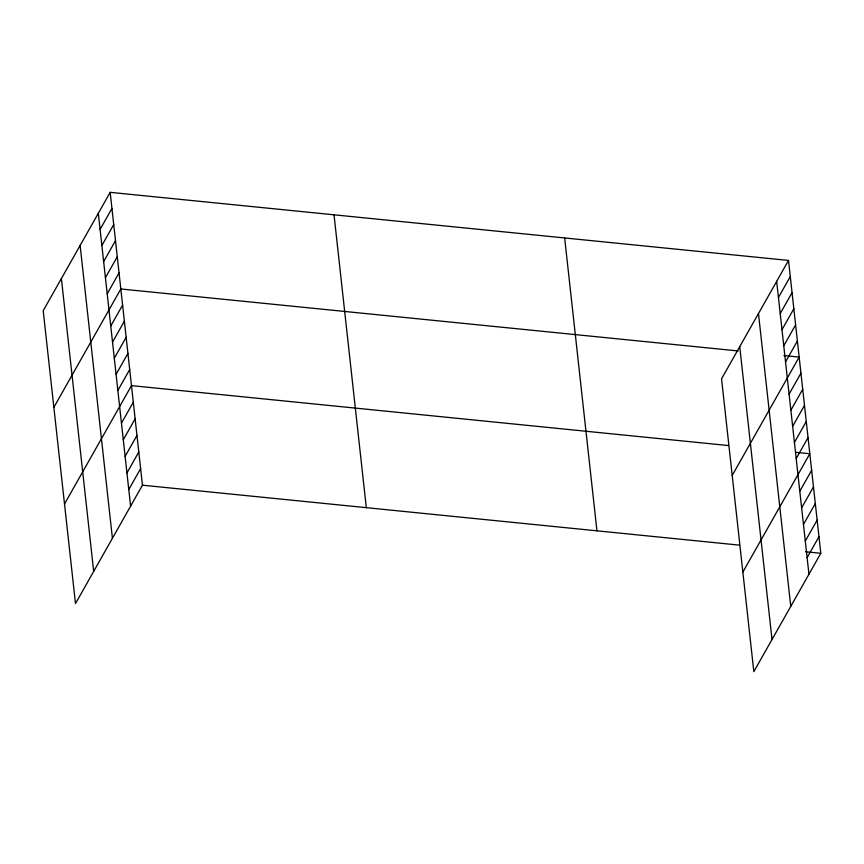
<?xml version="1.0" encoding="UTF-8"?>
<svg xmlns="http://www.w3.org/2000/svg" width="864" height="864" viewBox="0 0 864 864"><rect width="100%" height="100%" fill="white"/><g stroke="black" fill="none" stroke-linecap="round" stroke-linejoin="round"><path stroke-width="1.3" d="M110.171 192.337L43.2 310.705L75.492 603.569L142.452 485.19L110.171 192.337L788.508 260.431L820.8 553.295L753.829 671.663L721.548 378.81L788.508 260.431M100.094 229.381L111.942 208.44M101.876 245.495L113.724 224.554M103.648 261.598L115.495 240.656M105.419 277.711L117.277 256.759M107.201 293.814L119.048 272.873M53.86 407.344L120.82 288.976L738.115 350.946M110.754 326.03L122.602 305.089M112.525 342.133L124.373 321.192M114.307 358.247L126.155 337.295M116.078 374.35L127.926 353.408M117.85 390.463L129.708 369.511M64.508 503.993L131.479 385.625L728.417 445.554M121.457 423.166L133.304 402.214M123.293 439.754L135.14 418.813M125.118 456.354L136.966 435.413M126.943 472.954L138.802 452.002M128.779 489.542L140.627 468.601M778.442 297.486L790.29 276.545M780.214 313.6L792.061 292.648M781.985 329.702L793.843 308.761M783.767 345.805L795.614 324.864M785.538 361.919L797.396 340.978M732.197 475.448L799.168 357.08L783.907 355.547M789.091 394.135L800.939 373.183M790.873 410.238L802.721 389.297M792.644 426.352L804.492 405.4M794.416 442.454L806.274 421.513M796.198 458.557L808.045 437.616M742.856 572.098L809.827 453.73L795.83 452.326M799.805 491.26L811.652 470.318M801.63 507.859L813.478 486.918M803.466 524.459L815.314 503.507M805.291 541.048L817.139 520.106M807.116 557.647L818.975 536.706M142.452 485.19L739.4 545.13M805.54 551.761L820.8 553.295M776.66 281.383L808.952 574.247M758.473 313.535L790.765 606.388M739.735 346.658L772.016 639.511M564.656 237.967L596.948 530.82M334.022 214.812L366.314 507.665M98.323 213.278L130.604 506.142M80.125 245.43L112.417 538.294M61.387 278.554L93.679 571.417"/></g></svg>
